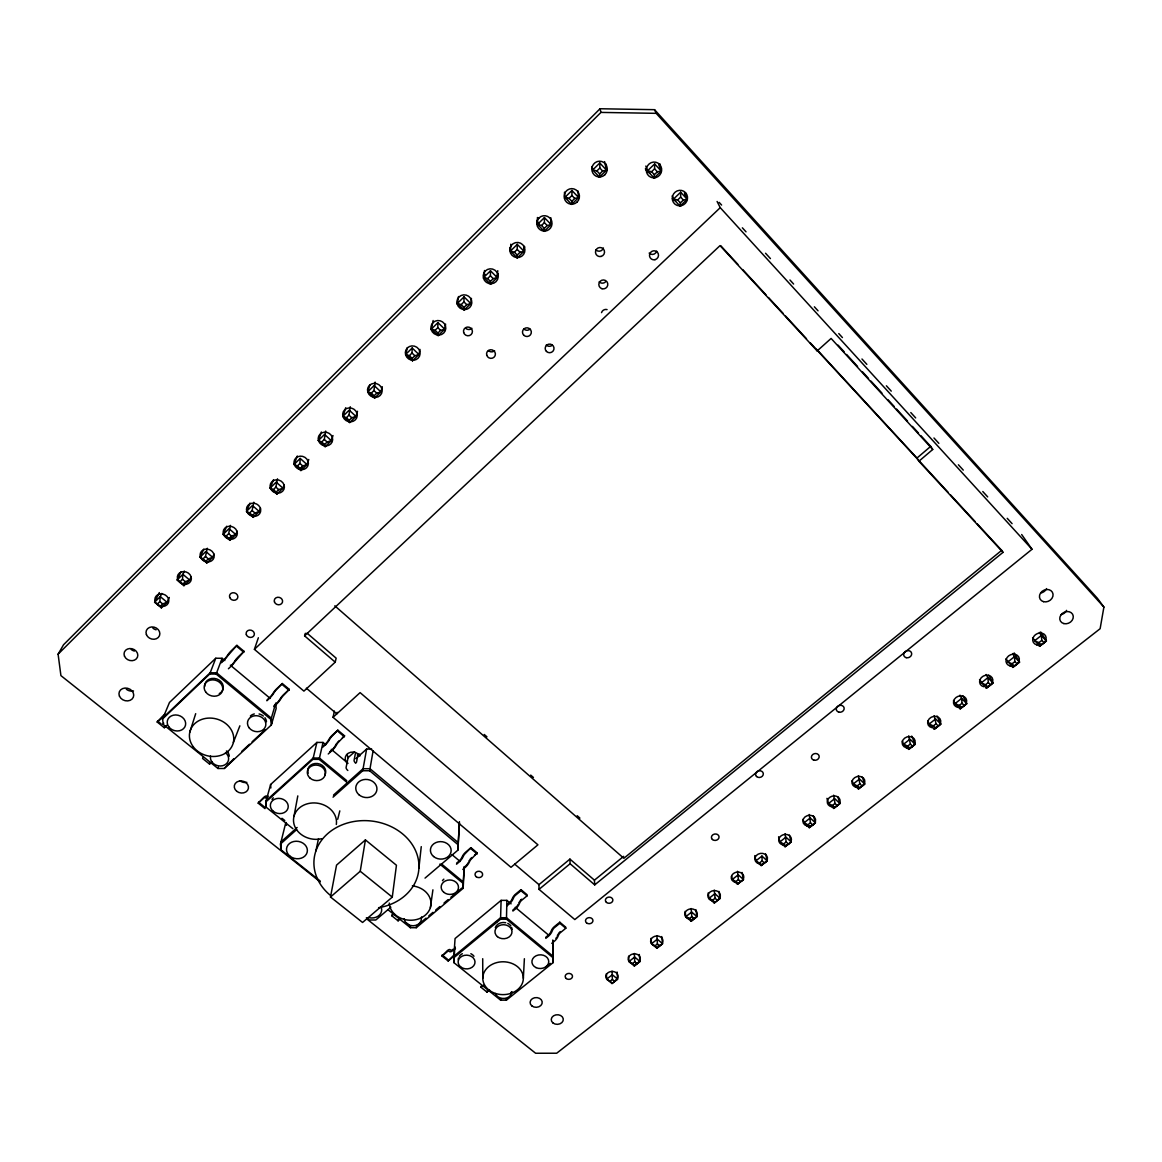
<?xml version="1.0" encoding="UTF-8"?>
<svg xmlns="http://www.w3.org/2000/svg" width="1162" height="1162" viewBox="0 0 1162 1162"><rect width="100%" height="100%" fill="white"/><g stroke="black" fill="none" stroke-linecap="round" stroke-linejoin="round"><path stroke-width="1.5" d="M680.671 192.224L687.163 199.283L683.387 200.038L680.656 197.09L680.671 192.224L673.524 199.08L680.031 206.11L687.163 199.283L684.389 192.819M544.412 217.599L551.137 224.586L547.215 225.544L544.397 222.639L544.412 217.599L537.541 224.382L544.266 231.34L551.137 224.586L550.788 217.686M512.907 911.052L515.71 908.742A6.26 2.498 -50.9 0 0 518.993 904.486L519.879 902.525A3.094 1.235 -50.8 0 1 521.491 900.448L527.083 895.829L527.083 894.755L520.997 889.656L515.608 894.115A4.982 1.975 -50.8 0 0 512.529 898.081L511.948 899.373A4.401 1.728 -50.8 0 1 509.217 902.903L506.806 904.907M654.642 163.915L661.236 171.09L657.358 171.787L654.598 168.795L654.642 163.915L647.481 170.872L654.09 178.018L661.236 171.09L658.752 164.67M517.264 244.369L510.481 251.065L514.388 252.198L517.221 249.394L517.264 244.369L524.004 251.253L517.221 257.92L510.481 251.065L510.83 244.18M506.792 905.968L509.595 903.644A6.275 2.469 -50.8 0 0 512.878 899.388L513.778 897.442A3.108 1.235 -50.8 0 1 515.391 895.35L520.983 890.717L520.997 889.656M490.48 270.79L483.784 277.398L487.604 278.575L490.408 275.815L490.48 270.79L497.22 277.573L490.524 284.153L483.784 277.398L484.525 270.514M552.807 940.174L553.127 962.601L506.4 1000.162L500.648 1000.162L453.805 962.572L453.834 956.311L500.604 917.733L506.501 917.733L553.17 956.355L553.127 962.601M524.091 246.083L524.004 251.253L520.039 252.27L517.206 255.074L517.221 257.92M464.045 296.862L457.436 303.384L461.169 304.604L463.928 301.888L464.045 296.862L470.784 303.558L464.175 310.051L457.436 303.384L458.511 296.528M506.458 919.2L506.893 900.376L501.098 900.361L455.068 938.533L453.732 957.822L500.561 919.2L506.458 919.2L553.199 957.866L552.865 940.378M506.4 1000.162L506.429 998.623M544.266 231.34L544.339 228.377L547.215 225.544M500.648 1000.162L500.691 998.623M437.943 322.6L431.422 329.035L435.082 330.313L437.813 327.626L437.943 322.6L444.697 329.209L438.176 335.615L431.422 329.035L433.15 320.509M500.561 919.2L501.098 900.361M412.176 348.004L405.741 354.366L409.315 355.674L412.016 353.03L412.176 348.004L418.93 354.526L412.495 360.845L405.741 354.366L407.383 347.569M481.039 986.175L480.995 987.293L486.965 992.087L487.009 990.968M369.85 384.854L367.831 391.754L371.303 393.134L373.946 390.519L375.123 382.109M345.724 407.731L342.95 416.272L346.349 417.695L348.963 415.125L350.256 406.744M321.366 432.017L318.388 440.5L321.714 441.967L324.3 439.425L325.709 431.058M523.35 978.302A20.291 16.428 0 0 0 493.008 963.937A20.291 16.428 0 0 0 492.833 992.392A20.291 16.428 0 0 0 523.35 978.302L524.382 958.723M564.471 192.18L564.95 197.351L571.675 204.396L571.835 201.331L574.74 198.47L578.632 197.555L577.732 190.67M462.825 869.437L465.628 867.055A6.362 2.295 -50.5 0 0 468.983 862.77L469.942 860.839A3.137 1.147 -50.4 0 1 471.598 858.733L477.248 852.952L470.973 847.694L465.584 852.269A5.055 1.816 -50.4 0 0 462.432 856.278L461.808 857.556A4.459 1.598 -50.5 0 1 459.019 861.115L456.593 863.177M300.217 458.424L294.131 464.422L297.385 465.933L299.941 463.42L300.217 458.424L306.986 464.553L300.9 470.537L294.131 464.422L297.298 456.012M456.521 864.208L459.339 861.812A6.362 2.28 -50.5 0 0 462.708 857.527L463.667 855.595A3.152 1.133 -50.4 0 1 465.323 853.489L470.973 847.694M273.506 479.703L270.18 488.055L273.36 489.594L275.873 487.11L277.486 478.817M387.847 909.614L410.375 927.697L416.286 927.712L463.159 888.32L464.321 866.547L463.101 883.338L439.861 864.121M249.99 503.102L246.504 511.382L249.641 512.965L252.125 510.51L253.81 502.245M453.805 962.572L454.894 946.798M226.75 526.226L223.133 534.433L226.198 536.045L228.653 533.634L230.425 525.398M425.031 878.109L457.857 850.192L459.44 821.65M457.857 850.192L459.469 823.045M203.786 549.074L200.053 557.208L203.045 558.849L205.471 556.467L207.301 548.261M453.18 949.252A4.372 1.67 -51.8 0 1 450.638 950.095L450.159 949.703A4.938 1.888 -51.9 0 0 447.312 950.647L442.025 956.05L448.14 960.959L453.427 955.556M497.757 270.702L497.22 277.573L493.225 278.648L490.422 281.407L490.524 284.153M180.996 571.878L177.161 579.954L180.095 581.639L182.492 579.272L182.884 574.318L184.395 571.108M592.112 166.515L592.736 169.942L599.447 177.103L599.694 173.922L602.657 171.017L606.506 170.16L604.574 161.591M159.325 592.591L154.619 602.192L157.48 603.906L159.848 601.567L160.269 596.614L161.823 593.433M654.09 178.018L654.366 174.692L657.358 171.787M416.286 927.712L416.446 926.23L426.076 918.125M418.916 868.058L421.254 846.648M410.375 927.697L410.535 926.216M680.031 206.11L680.395 202.9L683.387 200.038M391.972 914.726L391.841 915.801L398.116 920.841L398.246 919.767M471.452 298.416L470.784 303.558L466.761 304.691L463.987 307.407L464.175 310.051M392.277 897.108L396.445 865.254L365.42 839.908L336.544 865.124L330.502 897.006L362.559 922.454L392.277 897.108L360.235 871.253L365.42 839.908M430.39 907.566L432.918 889.816M457.784 844.483L369.661 770.755L373.089 750.87M320.233 881.9L60.918 675.616L58.1 654.177L63.532 644.765L600.028 108.749L654.54 109.678L1097.349 598.241L1103.9 607.072L1100.123 628.715L556.685 1053.222L535.624 1053.251L367.003 919.098M445.598 324.082L444.697 329.209L440.63 330.386L437.9 333.058L438.176 335.615M333.058 797.161L362.718 770.726L366.626 749.04L371.709 749.069M293.957 816.45L297.806 795.897M356.502 762.272L357.707 755.866M355.325 753.862L354.09 760.311A2.687 1.147 47.8 0 0 355.819 763.318M347.147 754.312L348.048 757.726L346.116 767.472A2.687 1.162 47.8 0 0 347.83 770.479M328.236 753.978L332.288 750.318A6.609 1.743 -49.5 0 0 335.876 745.946L336.995 744.043A3.268 0.871 -49.5 0 1 338.752 741.893L344.577 735.851L337.822 730.172L332.405 735.096A5.258 1.365 -49.4 0 0 329.049 739.177L328.309 740.441A4.633 1.206 -49.5 0 1 325.331 744.058L322.891 746.265M315.875 850.991L318.504 838.615M322.673 747.224L325.505 744.653A6.609 1.714 -49.5 0 0 329.093 740.281L330.226 738.378A3.268 0.857 -49.4 0 1 331.998 736.229L337.822 730.172M420.034 349.428L418.93 354.526L414.849 355.746L412.147 358.404L412.495 360.845M337.14 712.306L336.791 713.875L306.376 688.194M333.029 717.317L360.104 692.625L537.933 844.818L510.989 867.317L333.029 717.317L334.424 711.086M346.465 781.997L319.158 759.367L323.036 742.445L316.892 742.416L270.615 784.495L265.808 801.983L266.2 807.256L292.868 828.68M258.356 637.764L254.405 649.355L303.921 691.114L335.208 662.151L336.152 658.171L307.015 633.13M265.808 801.983L312.898 759.352L316.892 742.416M320.116 880.956L280.884 849.742L281.015 841.898L297.152 827.489M280.884 849.742L280.478 844.019L285.75 822.841M337.706 819.283L339.812 810.873M382.298 386.728L380.904 391.899L374.585 398.101L367.831 391.754L374.149 385.523L380.904 391.899L376.778 393.192L374.135 395.792L374.585 398.101M266.2 807.256L266.185 800.618L313.217 758.016L319.448 758.045L346.726 780.646M273.869 706.598L276.701 703.969A6.696 1.496 -49.2 0 0 280.376 699.568L281.567 697.679A3.312 0.741 -49.1 0 1 283.383 695.515L289.265 689.356L282.308 683.517L276.876 688.572A5.331 1.177 -49.1 0 0 273.433 692.683L272.649 693.932A4.706 1.031 -49.1 0 1 269.584 697.578L267.144 699.858M335.208 662.151L304.604 635.875L305.33 633.275M258.487 802.158L265.241 807.59L264.965 808.607L258.196 803.16L263.701 797.422A5.2 1.307 -50.1 0 1 266.287 796.086L266.635 796.362A4.604 1.162 -50.1 0 0 267.928 795.985M271.327 724.972L276.149 708.5L275.772 703.039L270.949 719.438L271.327 724.972L224.237 768.503L217.977 768.489L163.188 724.434L162.622 718.9L169.478 702.473L215.769 658.244L222.087 658.288L224.832 660.582M266.882 700.773L269.7 698.13A6.711 1.467 -49.1 0 0 273.39 693.729L274.595 691.84A3.326 0.726 -49.1 0 1 276.411 689.676L282.308 683.517M357.504 411.29L355.95 416.417L349.718 422.547L342.95 416.272L349.196 410.128L355.95 416.417L351.795 417.768L349.181 420.324L349.718 422.547M189.755 732.321L195.695 713.671M224.237 768.503L233.823 758.713M333 435.547L331.315 440.645L325.157 446.687L318.388 440.5L324.547 434.428L331.315 440.645L327.132 442.025L324.547 444.552L325.157 446.687M217.977 768.489L218.427 767.152M202.929 757.522L202.595 758.495L209.552 764.088L209.901 763.114M228.42 668.76L231.253 666.073A6.783 1.293 -48.9 0 0 235 661.657L244.049 651.359L236.917 645.36L231.499 650.546A5.403 1.002 -48.8 0 0 227.97 654.685L227.142 655.92A4.764 0.886 -48.8 0 1 224.019 659.595L221.579 661.919M308.787 459.498L306.986 464.553L302.774 465.977L300.217 468.489L300.9 470.537L302.135 467.139M221.259 662.805L224.092 660.103A6.798 1.264 -48.8 0 0 227.854 655.673L236.917 645.36M162.622 718.9L209.712 674.018L216.161 674.062L222.087 658.288M284.225 484.83L282.962 488.171L276.948 494.082L270.18 488.055L276.178 482.128L282.962 488.171L278.706 489.638L276.193 492.107L276.948 494.082M209.712 674.018L215.769 658.244M233.373 742.46L239.866 725.829M260.549 508.186L259.213 511.498L253.287 517.337L246.504 511.382L252.445 505.528L259.213 511.498L254.957 513.008L252.474 515.449L253.287 517.337M165.629 714.761A4.735 0.857 -49.3 0 1 165.454 714.717L165.207 714.514A5.345 0.959 -49.3 0 0 162.767 716.068L157.16 721.994L164.292 727.732L164.684 726.773M163.188 724.434L163.726 723.156M237.164 531.266L235.77 534.549L229.916 540.315L223.133 534.433L229.001 528.652L235.77 534.549L231.485 536.089L229.03 538.5L229.916 540.315L231.325 537.004M214.055 554.056L212.617 557.31L206.821 563.004L200.053 557.208L205.834 551.5L212.617 557.31L208.303 558.893L205.877 561.275L206.821 563.004M191.134 576.831L189.667 580.056L183.93 585.677L177.161 579.954L182.884 574.318L189.667 580.056L185.324 581.683L182.928 584.036L183.93 585.677M169.318 597.486L167.037 602.279L161.387 607.842L154.619 602.192L160.269 596.614L167.037 602.279L162.695 603.935L160.327 606.273L161.387 607.842M606.361 973.785L606.724 979.13L612.011 983.531L617.603 979.13L617.066 972.013M335.077 746.091L335.803 744.827A5.244 1.394 -49.5 0 1 336.239 744.145M685.101 911.371L685.856 916.644L691.129 921.234L696.939 916.658L695.864 909.614M708.137 892.982L709.023 898.357L714.281 902.99L720.149 898.371L718.915 891.414M280.405 698.507L279.621 699.756A4.706 1.046 -49.2 0 1 276.571 703.402L274.13 705.668M628.569 956.224L629.034 961.511L634.307 965.971L639.971 961.511L639.289 954.481M235.116 660.655L234.288 661.89A4.764 0.901 -48.9 0 1 231.18 665.55M650.996 938.344L651.577 943.704L656.85 948.221L662.572 943.718L661.73 936.557M731.595 875.974L732.278 879.503L737.521 884.209L743.462 879.532L742.024 872.473M754.806 855.595L755.939 860.824L761.183 865.574L767.181 860.853L765.584 853.881M778.598 836.771L779.876 841.927L785.091 846.735L791.162 841.956L789.39 835.086M803.102 819.341L804.06 822.827L809.275 827.693L815.419 822.856L813.415 815.884M826.937 798.352L828.521 803.508L833.735 808.432L839.937 803.552L837.744 796.667M852.109 780.588L853.257 783.972L858.457 788.969L864.731 784.016L862.349 777.247M911.705 736.098L915.162 744.305L908.742 749.359L903.586 744.246L902.235 740.964M58.1 654.177L600.943 112.409L656.181 113.339L1103.9 607.072M927.726 720.818L929.164 724.042L934.321 729.213L940.813 724.1L937.095 716.039M571.675 204.396L578.632 197.555L571.922 190.481L564.95 197.351L569.017 198.382L571.835 201.331M599.447 177.103L606.506 170.16L599.795 162.985L592.736 169.942L596.89 170.93L599.694 173.922M537.425 217.497L537.541 224.382L541.521 225.472L544.397 222.639M569.017 198.382L571.936 195.506L571.922 190.481M596.89 170.93L599.839 168.025L599.795 162.985M962.79 695.747L966.755 703.664L960.19 708.835L955.048 703.606L953.508 700.439M979.537 679.726L986.364 688.224L993.002 682.995L988.775 675.224M645.825 166.064L647.481 170.872L651.606 171.7L654.598 168.795M1014.15 652.942L1019.553 662.093L1012.828 667.38L1005.914 658.869M672.261 195.841L673.524 199.08L677.678 199.951L680.656 197.09M1040.687 631.968L1046.41 640.93L1039.612 646.29L1032.597 637.778M157.16 721.994L164.249 716.3A6.74 1.22 -49.3 0 1 164.249 716.3M163.159 717.608L210.191 672.783L216.626 672.827L271.327 718.16L271.705 723.679M244.049 651.359L238.617 656.515A5.389 1.031 -48.8 0 0 236.423 658.898M164.292 727.732L166.892 725.262M254.405 649.355L720.237 207.678L717.085 201.462M304.604 635.875L720.033 245.618L817.177 350.924L831.106 338.447L932.723 449.491L918.91 461.227L1002.995 552.371L594.712 884.878L570.106 863.744L569.932 859.11L538.979 884.66L539.023 889.366L574.812 919.563L1032.016 549.277L1021.659 534.52M289.265 689.356L283.833 694.411A5.316 1.191 -49.1 0 0 280.623 698.173M209.552 764.088L212.152 761.676M241.652 751.465L249.496 744.217M252.11 741.806L265.183 729.721M258.196 803.16L263.614 798.265A3.239 0.813 -50.1 0 1 264.98 797.568L265.502 797.945A6.565 1.656 -50.1 0 0 267.928 796.812M342.412 737.812L344.577 735.851M329.659 751.916L332.1 749.708A4.633 1.22 -49.5 0 0 334.7 746.701M348.048 757.726L354.628 751.814M355.892 758.655L366.626 749.04M333.479 795.098L363.081 768.707L370.01 768.736L457.93 842.363L458.017 848.057M280.478 844.019L296.659 829.595M330.502 897.006L360.235 871.253M918.91 461.227L916.963 458.06L930.689 446.382L920.943 435.721M390.839 907.202L375.791 919.999L369.167 919.984L366.364 917.762M391.841 915.801L394.426 913.608M474.546 855.232L477.248 852.952M398.116 920.841L400.716 918.648M428.836 915.816L432.961 912.344M435.721 910.02L439.846 906.549M443.986 903.077L448.111 899.606M450.871 897.296L454.996 893.825M457.755 891.515L461.88 888.044M442.025 956.05L447.414 951.605A3.079 1.177 -51.9 0 1 448.91 951.112L449.665 951.678A6.231 2.382 -51.8 0 0 452.715 950.661L455.446 948.424M448.14 960.959L453.529 956.515A3.079 1.191 -52 0 1 454.923 955.992M512.921 909.991L515.332 907.987A4.401 1.743 -50.9 0 0 517.351 905.721M539.023 889.366L570.106 863.744M594.712 884.878L594.436 880.171L623.674 856.336M977.358 523.989L1001.673 550.352L623.849 858.297L334.801 605.838M551.776 943.341L554.564 941.075A6.202 2.644 -51.2 0 0 557.789 936.848L558.631 934.887A3.065 1.307 -51.1 0 1 560.215 932.81L565.792 928.278L565.749 927.203L559.793 922.207L554.419 926.579A4.924 2.092 -51.1 0 0 551.398 930.515L550.846 931.822A4.357 1.83 -51.2 0 1 548.173 935.323L545.762 937.284M480.995 987.293L483.581 985.202M559.793 922.207L559.823 923.282L554.245 927.828A3.065 1.307 -51.1 0 0 552.662 929.905L551.805 931.866A6.202 2.615 -51.2 0 1 548.58 936.093L545.791 938.373M486.965 992.087L489.551 989.995M546.024 966.784L550.265 963.371M761.183 865.574L767.181 860.853L761.952 856.074L755.939 860.824L761.822 864.833M737.521 884.209L743.462 879.532L738.219 874.812L732.278 879.503L735.909 881.551L738.393 879.59L737.521 871.297M759.628 862.843L762.141 860.868L761.952 856.074M785.091 846.735L791.162 841.956L785.948 837.134L779.876 841.927L783.624 843.932L786.166 841.927L785.076 833.706M809.275 827.693L815.419 822.856L810.204 817.975L804.06 822.827L807.88 824.802L810.451 822.783L809.217 814.504M833.735 808.432L839.937 803.552L834.737 798.614L828.521 803.508L832.399 805.469L834.999 803.421L833.648 795.186M858.457 788.969L864.731 784.016L859.546 779.019L853.257 783.972L857.207 785.904L859.836 783.842L858.369 775.65M907.391 746.062L908.742 749.359L915.162 744.305L910.006 739.177L903.586 744.246L907.667 746.12L910.354 744.014L908.626 735.909M934.321 729.213L940.813 724.1L935.657 718.915L929.164 724.042L933.318 725.887L936.035 723.752L934.19 715.705M958.635 705.654L960.19 708.835L966.755 703.664L961.613 698.42L955.048 703.606L959.275 705.436L962.02 703.257L961.613 698.42L960.001 695.167M986.364 688.224L993.002 682.995L987.874 677.678L981.236 682.936L985.536 684.723L988.31 682.53L987.874 677.678L986.146 674.497M1011.056 664.315L1012.828 667.38L1019.553 662.093L1014.441 656.704L1007.715 662.02L1012.087 663.778L1014.905 661.57L1014.441 656.704L1012.61 653.581M1037.724 643.283L1039.612 646.29L1046.41 640.93L1041.312 635.483L1034.514 640.858L1038.959 642.601L1041.806 640.349L1041.312 635.483L1039.365 632.418M691.129 921.234L696.939 916.658L691.68 912.054L685.856 916.644L689.386 918.517L691.811 916.6L691.158 908.539M714.281 902.99L720.149 898.371L714.906 893.709L709.023 898.357L712.611 900.216L715.066 898.27L714.281 890.15M612.011 983.531L617.603 979.13L612.316 974.7L606.724 979.13L610.021 981.28L612.374 979.435L612.069 971.156M634.307 965.971L639.971 961.511L634.684 957.038L629.034 961.511L632.389 963.647L634.757 961.787L634.35 953.436M656.85 948.221L662.572 943.718L657.3 939.187L651.577 943.704L655.005 945.824L657.387 943.936L656.893 935.628M312.898 759.352L319.158 759.367M362.718 770.726L369.661 770.755M157.553 721.05L161.111 723.911M406.322 922.831L409.126 925.083M442.112 954.946L448.227 959.856M281.988 818.28L284.792 820.532M216.161 674.062L270.949 719.438M441.357 863.831L463.188 881.9L463.159 888.32M157.48 603.906L160.327 606.273M610.021 981.28L612.243 983.125M230.352 665.172L270.267 698.449M323.036 742.445L325.781 744.74M331.286 749.33L347.801 763.1M451.873 854.564L460.152 861.463M506.893 900.376L511.077 903.847M515.245 907.319L548.653 935.134M159.848 601.567L162.695 603.935M612.374 979.435L614.582 981.28M236.598 646.246L243.744 652.245M282.032 684.418L289.004 690.272M337.619 731.116L344.388 736.795M470.915 848.725L477.19 853.983M520.983 890.717L527.083 895.829M559.823 923.282L565.792 928.278M182.492 579.272L185.324 581.683M634.757 961.787L636.965 963.647M514.751 864.179L538.979 884.66M180.095 581.639L182.928 584.036M632.389 963.647L634.597 965.52M205.471 556.467L208.303 558.893M657.387 943.936L659.595 945.824M203.045 558.849L205.877 561.275M655.005 945.824L657.198 947.713M569.932 859.11L594.436 880.171M228.653 533.634L231.485 536.089M226.198 536.045L229.03 538.5M484.22 734.471L486.965 736.853M530.7 775.098L533.445 777.48M577.18 815.709L579.925 818.106M691.811 916.6L694.019 918.532M689.386 918.517L691.579 920.449M252.125 510.51L254.957 513.008M249.641 512.965L252.474 515.449M715.066 898.27L717.259 900.216M712.611 900.216L714.804 902.148M275.873 487.11L278.706 489.638M273.36 489.594L276.193 492.107M738.393 879.59L740.586 881.566M735.909 881.551L738.102 883.512M299.941 463.42L302.774 465.977M297.385 465.933L300.217 468.489M762.141 860.868L764.335 862.858M324.3 439.425L327.132 442.025M321.714 441.967L324.547 444.552M786.166 841.927L788.344 843.946M783.624 843.932L785.802 845.936M348.963 415.125L351.795 417.768M346.349 417.695L349.181 420.324M810.451 822.783L812.63 824.817M807.88 824.802L810.059 826.836M373.946 390.519L376.778 393.192M371.303 393.134L374.135 395.792M834.999 803.421L837.177 805.484M832.399 805.469L834.577 807.532M409.315 355.674L412.147 358.404M857.207 785.904L859.386 787.996M412.016 353.03L414.849 355.746M859.836 783.842L862.001 785.919M437.813 327.626L440.63 330.386M435.082 330.313L437.9 333.058M463.928 301.888L466.761 304.691M910.354 744.014L912.504 746.149M461.169 304.604L463.987 307.407M907.667 746.12L909.817 748.27M487.604 278.575L490.422 281.407M933.318 725.887L935.483 728.051M490.408 275.815L493.225 278.648M936.035 723.752L938.199 725.916M517.221 249.394L520.039 252.27M962.02 703.257L964.169 705.45M514.388 252.198L517.206 255.074M959.275 705.436L961.424 707.614M988.31 682.53L990.46 684.752M541.521 225.472L544.339 228.377M985.536 684.723L987.671 686.945M1012.087 663.778L1014.223 666.029M571.936 195.506L574.74 198.47M1014.905 661.57L1017.04 663.822M599.839 168.025L602.657 171.017M1041.806 640.349L1043.941 642.63M1038.959 642.601L1041.094 644.866M816.901 349.559L916.963 458.06M720.687 245.676L737.841 264.297M742.75 269.613L766.048 294.872M768.503 297.53L783.203 313.479M785.657 316.137L806.501 338.738M810.175 342.717L948.177 492.354M950.603 494.983L974.918 521.346M651.606 171.7L654.366 174.692M677.678 199.951L680.395 202.9M838.078 345.143L844.164 351.81M846.604 354.468L857.571 366.451M862.451 371.782L868.537 378.449M870.977 381.107L881.943 393.09M888.044 399.757L894.13 406.409M896.57 409.082L907.537 421.065M912.417 426.396L918.503 433.048M719.162 202.377L721.602 205.049M742.358 227.81L746.019 231.819M765.54 253.243L770.435 258.603M789.957 280.013L793.617 284.036M814.373 306.797L818.033 310.806M838.775 333.567L842.435 337.59M861.972 359L866.852 364.36M886.374 385.784L891.254 391.129M910.79 412.554L915.671 417.913M933.972 437.987L938.852 443.347M958.389 464.771L963.269 470.116M982.791 491.541L987.685 496.9M1007.207 518.31L1012.087 523.67M720.237 207.678L1032.016 549.277M1001.673 550.352L1002.995 552.371M930.689 446.382L932.723 449.491M816.32 349.37L817.177 350.924M654.54 109.678L656.181 113.339M600.028 108.749L600.943 112.409M270.615 784.495L270.862 787.952M286.273 822.522L286.462 825.34M482.709 958.708L482.782 978.302M603.412 247.971A4.503 4.459 -56.5 0 1 595.888 249.874M656.704 251.195A4.532 4.416 -50 0 1 649.166 253.098M605.46 281.93A4.459 4.401 -36.5 0 1 599.185 281.843M471.874 328.309A4.416 4.299 25.1 0 1 465.657 328.236M494.576 350.663A4.372 4.256 16.7 0 1 488.403 350.59M530.046 329.049A4.387 4.314 10.7 0 1 523.844 328.962M552.415 345.099A4.372 4.27 0.9 0 1 546.242 345.027M659.813 163.726A7.829 7.568 -69 0 1 659.653 167.764M650.154 173.109A7.829 7.568 -69 0 1 645.389 168.795M685.522 192.848A7.756 7.466 -61 0 1 685.173 195.521M675.703 200.794A7.756 7.466 -61 0 1 672.42 198.76M1066.542 610.37A6.914 5.825 -27.5 0 1 1061.167 614.625M1046.541 588.597A6.957 5.912 -27.9 0 1 1041.152 592.91M156.129 629.789A6.957 5.984 20.5 0 1 152.919 628.177M134.4 651.04A6.928 5.912 20.4 0 1 131.204 649.456M359.624 754.022A7.727 6.652 8.6 0 1 357.242 754.995M538.877 223.729A7.611 7.509 80.3 0 1 536.96 220.301M551.471 220.504A7.611 7.509 80.3 0 1 550.338 222.886M524.759 246.794A7.524 7.437 55.1 0 1 523.641 249.147M485.164 274.886A7.48 7.35 39.3 0 1 484.046 272.533M497.961 273.927A7.48 7.35 39.3 0 1 496.479 276.019M606.259 164.205A7.814 7.597 -79.9 0 1 605.954 166.907M567.971 198.702A7.713 7.568 -85.8 0 1 565.836 197.133M246.852 782.331A7.088 5.97 12.5 0 1 239.953 780.748M133.499 690.925A7.408 6.26 19.1 0 1 126.324 689.24M601.538 312.636A4.474 4.387 -23.3 0 1 607.072 309.586M155.272 601.742A7.103 6.159 21.4 0 1 160.588 593.884A7.103 6.159 21.4 0 1 168.81 600.739A7.103 6.159 21.4 0 1 160.632 606.215M159.47 605.838A7.103 6.159 21.4 0 1 157.364 604.574M181.955 583.716A7.132 6.231 21.6 0 1 179.544 572.953A7.132 6.231 21.6 0 1 191.091 576.73A7.132 6.231 21.6 0 1 183.117 584.108M712.204 900.768A6.26 5.171 -8.2 0 1 708.646 893.549A6.26 5.171 -8.2 0 1 718 891.501A6.26 5.171 -8.2 0 1 718.305 899.446M695.167 917.66A6.217 5.127 -7.1 0 1 692.32 918.982M689.11 918.982A6.217 5.127 -7.1 0 1 685.101 912.664A6.217 5.127 -7.1 0 1 692.915 909.047A6.217 5.127 -7.1 0 1 696.909 915.351M607.537 979.886A6.101 4.938 -3.9 0 1 607.784 972.884A6.101 4.938 -3.9 0 1 616.397 972.884A6.101 4.938 -3.9 0 1 616.15 979.886M632.462 963.632A6.13 4.997 -4.7 0 1 629.354 955.934A6.13 4.997 -4.7 0 1 639.39 955.934A6.13 4.997 -4.7 0 1 635.629 963.632M660.946 944.619A6.173 5.04 -5.6 0 1 658.128 945.912M654.947 945.912A6.173 5.04 -5.6 0 1 650.894 939.709A6.173 5.04 -5.6 0 1 658.607 936.151A6.173 5.04 -5.6 0 1 662.645 942.353M347.699 763.521A7.814 6.711 8.5 0 1 348.266 753.237A7.814 6.711 8.5 0 1 359.915 755.983M759.135 863.773A6.347 5.287 -10.5 0 1 756.259 855.581A6.347 5.287 -10.5 0 1 766.571 855.595A6.347 5.287 -10.5 0 1 762.388 863.787M789.216 843.597A6.376 5.331 -11.7 0 1 786.253 844.977M782.985 844.963A6.376 5.331 -11.7 0 1 779.092 838.368A6.376 5.331 -11.7 0 1 787.182 834.577A6.376 5.331 -11.7 0 1 791.061 841.186M931.808 727.644A6.681 5.636 -20 0 1 929.295 718.741A6.681 5.636 -20 0 1 939.985 718.799A6.681 5.636 -20 0 1 935.178 727.659M983.706 686.727A6.798 5.737 -22.9 0 1 981.309 677.62A6.798 5.737 -22.9 0 1 992.101 677.678A6.798 5.737 -22.9 0 1 987.104 686.757M205.863 561.725A7.175 6.318 21.9 0 1 201.534 551.18A7.175 6.318 21.9 0 1 213.488 553.199A7.175 6.318 21.9 0 1 207.083 561.929M252.212 516.16A7.233 6.493 22.4 0 1 247.971 505.339A7.233 6.493 22.4 0 1 260.041 507.402A7.233 6.493 22.4 0 1 253.432 516.364M831.484 806.733A6.478 5.432 -14.3 0 1 827.649 799.964A6.478 5.432 -14.3 0 1 835.885 796.101A6.478 5.432 -14.3 0 1 839.705 802.869M837.802 805.324A6.478 5.432 -14.3 0 1 834.795 806.748M735.531 882.379A6.304 5.229 -9.3 0 1 732.016 875.059A6.304 5.229 -9.3 0 1 741.443 872.996A6.304 5.229 -9.3 0 1 741.676 881.028M859.473 787.299A6.522 5.49 -15.7 0 1 852.051 781.401A6.522 5.49 -15.7 0 1 861.667 776.87A6.522 5.49 -15.7 0 1 862.494 785.875M381.252 907.42A10.226 8.41 5.4 0 1 369.196 917.704M331.155 895.975A52.624 43.851 6.1 0 1 335.295 828.186A52.624 43.851 6.1 0 1 414.093 847.664A52.624 43.851 6.1 0 1 378.594 907.711M412.365 885.865A20.887 17.256 4 0 1 430.957 904.501A20.887 17.256 4 0 1 409.808 920.231A20.887 17.256 4 0 1 389.27 903.048M442.49 880.665A8.642 7.204 2.6 0 1 443.84 879.169M421.603 916.934A8.584 7.074 3.7 0 1 421.356 918.764A8.599 7.074 3.7 0 1 413.033 925.78A8.599 7.074 3.7 0 1 404.231 918.706M468.882 861.173A5.04 1.83 -50.4 0 1 469.303 860.461M470.058 859.386A5.04 1.83 -50.4 0 1 471.845 857.512M468.083 862.8A4.459 1.612 -50.5 0 1 467.763 863.424M467.356 864.049A4.459 1.612 -50.5 0 1 465.308 866.344M321.584 838.761A21.584 18.127 8.9 0 1 293.783 823.146A21.584 18.127 8.9 0 1 314.655 802.942A21.584 18.127 8.9 0 1 336.326 824.468M272.024 799.383A8.976 7.553 10.6 0 1 273.331 797.815M308.119 773.209A9.064 7.713 9.8 0 1 317.444 763.521A9.064 7.713 9.8 0 1 324.721 775.141M336.486 743.782A5.244 1.394 -49.5 0 1 337.009 743.07M337.605 742.358A5.244 1.394 -49.5 0 1 339.159 740.76M204.744 686.51A9.412 8.076 16.3 0 1 211.702 678.477A9.412 8.076 16.3 0 1 222.508 683.793A9.412 8.076 16.3 0 1 219.269 693.656M250.367 716.01A9.252 7.931 13.5 0 1 254.333 713.947M259.082 713.976A9.252 7.931 13.5 0 1 263.353 716.068M264.936 717.738A9.252 7.931 13.5 0 1 266.447 721.747M230.628 761.72A9.18 7.742 13.8 0 1 227.549 764.567M226.401 751.001A9.18 7.742 13.8 0 1 228.391 752.264M225.486 752.642A9.209 7.771 13.9 0 1 222.538 765.758A9.209 7.771 13.9 0 1 210.554 756.113M227.737 752.279A9.18 7.756 14 0 1 229.292 756.215M235.349 660.321A5.389 1.031 -48.8 0 1 236.133 659.261M511.585 991.636A8.352 6.74 0 0 1 510.743 993.263M458.249 959.681A8.439 6.87 1.4 0 1 458.511 957.909M459.339 956.253A8.439 6.87 1.4 0 1 462.389 953.726M470.842 953.726A8.439 6.87 1.4 0 1 473.965 956.253M494.3 923.964A8.512 7.001 0.3 0 1 497.409 921.393M495.302 927.668A8.512 7.001 0.2 0 1 505.731 922.715M507.794 923.412A8.512 7.001 0.2 0 1 510.902 925.983M511.745 927.683A8.512 7.001 0.2 0 1 512.035 929.498M511.846 991.752A8.366 6.74 0 0 1 504.569 998.419A8.366 6.74 0 0 1 495.404 993.495M518.804 902.83A4.982 1.99 -50.8 0 1 519.196 902.119M519.922 901.058A4.982 1.99 -50.8 0 1 520.779 900.056M521.084 899.751A4.982 1.99 -50.8 0 1 521.694 899.214M518.063 904.472A4.401 1.743 -50.9 0 1 517.744 905.096M557.368 935.497A4.924 2.106 -51.1 0 1 557.702 934.8M558.37 933.725A4.924 2.106 -51.1 0 1 560.375 931.561M556.685 937.109A4.343 1.859 -51.2 0 1 555.944 938.373M274.464 601.96A4.198 3.718 16.8 0 0 281.538 603.703A4.198 3.718 16.8 0 0 279.258 597.384A4.198 3.718 16.8 0 0 274.464 601.96M601.059 256.453A4.561 4.517 -53.1 0 0 603.281 248.871A4.561 4.517 -53.1 0 0 595.656 250.803A4.561 4.517 -53.1 0 0 601.059 256.453M654.99 259.692A4.59 4.474 -48.3 0 0 657.329 252.139A4.59 4.474 -48.3 0 0 649.689 254.057A4.59 4.474 -48.3 0 0 654.99 259.692M602.032 288.728A4.503 4.445 -33.7 0 0 607.682 283.339A4.503 4.445 -33.7 0 0 600.231 281.219A4.503 4.445 -33.7 0 0 602.032 288.728M463.653 332.477A4.474 4.343 24 0 0 471.133 334.54A4.474 4.343 24 0 0 469.07 327.205A4.474 4.343 24 0 0 463.653 332.477M486.704 355.107A4.43 4.299 15.8 0 0 494.111 357.141A4.43 4.299 15.8 0 0 492.107 349.893A4.43 4.299 15.8 0 0 486.704 355.107M246.344 634.684A4.169 3.646 16.8 0 0 253.36 636.384A4.169 3.646 16.8 0 0 251.05 630.196A4.169 3.646 16.8 0 0 246.344 634.684M523.742 335.193A4.445 4.357 9.7 0 0 531.194 333.334A4.445 4.357 9.7 0 0 525.79 327.931A4.445 4.357 9.7 0 0 523.742 335.193M546.43 351.418A4.416 4.314 0.6 0 0 553.853 349.588A4.416 4.314 0.6 0 0 548.508 344.228A4.416 4.314 0.6 0 0 546.43 351.418M229.713 597.457A4.227 3.718 19 0 0 236.83 599.214A4.227 3.718 19 0 0 234.463 592.867A4.227 3.718 19 0 0 229.713 597.457M756.506 776.492A3.907 3.341 -11.8 0 0 763.114 775.01A3.907 3.341 -11.8 0 0 758.699 770.856A3.907 3.341 -11.8 0 0 756.506 776.492M838.848 712.146A4.009 3.442 -16.9 0 0 844.12 707.89A4.009 3.442 -16.9 0 0 837.671 706.293A4.009 3.442 -16.9 0 0 838.848 712.146M906.215 657.677A4.096 3.53 -21.3 0 0 911.647 653.291A4.096 3.53 -21.3 0 0 905.154 651.635A4.096 3.53 -21.3 0 0 906.215 657.677M476.159 876.685A3.806 3.181 1.5 0 0 482.506 875.276A3.806 3.181 1.5 0 0 477.814 871.369A3.806 3.181 1.5 0 0 476.159 876.685M606.404 902.38A3.762 3.123 -4 0 0 612.723 901A3.762 3.123 -4 0 0 608.263 897.166A3.762 3.123 -4 0 0 606.404 902.38M712.393 839.487A3.835 3.225 -8.9 0 0 718.871 838.049A3.835 3.225 -8.9 0 0 714.47 834.069A3.835 3.225 -8.9 0 0 712.393 839.487M813.966 760.18A3.936 3.355 -14.6 0 0 819.137 756.041A3.936 3.355 -14.6 0 0 812.775 754.487A3.936 3.355 -14.6 0 0 813.966 760.18M586.534 922.875A3.733 3.079 -3.1 0 0 592.809 921.495A3.733 3.079 -3.1 0 0 588.35 917.719A3.733 3.079 -3.1 0 0 586.534 922.875M566.199 978.491A3.66 2.978 -2.3 0 0 572.358 977.155A3.66 2.978 -2.3 0 0 567.942 973.509A3.66 2.978 -2.3 0 0 566.199 978.491M655.673 177.612A7.931 7.655 -68.1 0 0 659.653 164.467A7.931 7.655 -68.1 0 0 646.638 167.778A7.931 7.655 -68.1 0 0 655.673 177.612M681.513 205.616A7.843 7.568 -60 0 0 685.551 192.674A7.843 7.568 -60 0 0 672.624 195.942A7.843 7.568 -60 0 0 681.513 205.616M1063.796 623.573A6.987 5.883 -27.3 0 0 1073.252 616.136A6.987 5.883 -27.3 0 0 1062.504 613.289A6.987 5.883 -27.3 0 0 1063.796 623.573M1043.563 601.669A7.03 5.955 -27.7 0 0 1053.033 594.145A7.03 5.955 -27.7 0 0 1042.198 591.255A7.03 5.955 -27.7 0 0 1043.563 601.669M531.833 1005.885A6.057 4.866 -1.2 0 0 542 1003.707A6.057 4.866 -1.2 0 0 534.651 997.737A6.057 4.866 -1.2 0 0 531.833 1005.885M552.952 1022.952A6.028 4.808 -1.9 0 0 563.062 1020.802A6.028 4.808 -1.9 0 0 555.814 1014.891A6.028 4.808 -1.9 0 0 552.952 1022.952M146.427 634.641A7.03 6.042 20.3 0 0 158.25 637.502A7.03 6.042 20.3 0 0 154.11 627.146A7.03 6.042 20.3 0 0 146.427 634.641M124.479 656.152A7.001 5.955 20.2 0 0 136.244 658.956A7.001 5.955 20.2 0 0 132.061 648.745A7.001 5.955 20.2 0 0 124.479 656.152M906.287 747.747A6.623 5.592 -18.5 0 0 915.104 740.804A6.623 5.592 -18.5 0 0 904.573 738.19A6.623 5.592 -18.5 0 0 906.287 747.747M957.59 707.295A6.74 5.694 -21.4 0 0 966.61 700.207A6.74 5.694 -21.4 0 0 956.006 697.505A6.74 5.694 -21.4 0 0 957.59 707.295M1010.083 665.928A6.856 5.781 -24.4 0 0 1019.306 658.665A6.856 5.781 -24.4 0 0 1008.631 655.891A6.856 5.781 -24.4 0 0 1010.083 665.928M1036.78 644.866A6.928 5.825 -25.9 0 0 1046.12 637.517A6.928 5.825 -25.9 0 0 1035.415 634.713A6.928 5.825 -25.9 0 0 1036.78 644.866M539.066 217.89A7.698 7.611 79.4 0 0 542.363 230.802A7.698 7.611 79.4 0 0 551.776 221.506A7.698 7.611 79.4 0 0 539.066 217.89M510.074 247.942A7.626 7.538 51.7 0 0 519.298 257.368A7.626 7.538 51.7 0 0 522.74 244.732A7.626 7.538 51.7 0 0 510.074 247.942M483.436 278.11A7.568 7.437 37 0 0 496.029 281.654A7.568 7.437 37 0 0 492.63 269.09A7.568 7.437 37 0 0 483.436 278.11M457.16 304.023A7.538 7.335 31.2 0 0 469.695 307.523A7.538 7.335 31.2 0 0 466.238 295.119A7.538 7.335 31.2 0 0 457.16 304.023M431.218 329.601A7.495 7.233 28.3 0 0 443.71 333.044A7.495 7.233 28.3 0 0 440.18 320.799A7.495 7.233 28.3 0 0 431.218 329.601M405.625 354.846A7.451 7.117 26.6 0 0 418.059 358.245A7.451 7.117 26.6 0 0 414.456 346.16A7.451 7.117 26.6 0 0 405.625 354.846M367.817 392.131A7.408 6.972 25 0 0 380.177 395.443A7.408 6.972 25 0 0 376.488 383.605A7.408 6.972 25 0 0 367.817 392.131M343.008 416.592A7.364 6.87 24.2 0 0 355.325 419.86A7.364 6.87 24.2 0 0 351.578 408.167A7.364 6.87 24.2 0 0 343.008 416.592M318.519 440.747A7.335 6.783 23.7 0 0 330.778 443.957A7.335 6.783 23.7 0 0 326.972 432.424A7.335 6.783 23.7 0 0 318.519 440.747M294.32 464.597A7.306 6.681 23.2 0 0 306.536 467.763A7.306 6.681 23.2 0 0 302.686 456.39A7.306 6.681 23.2 0 0 294.32 464.597M270.441 488.156A7.262 6.594 22.8 0 0 282.598 491.279A7.262 6.594 22.8 0 0 278.691 480.051A7.262 6.594 22.8 0 0 270.441 488.156M807.096 825.95A6.42 5.389 -13 0 0 815.521 819.326A6.42 5.389 -13 0 0 805.121 816.828A6.42 5.389 -13 0 0 807.096 825.95M223.525 534.418A7.204 6.406 22.1 0 0 235.595 537.454A7.204 6.406 22.1 0 0 231.572 526.502A7.204 6.406 22.1 0 0 223.525 534.418M604.85 174.779A7.916 7.698 -79.2 0 0 601.727 161.489A7.916 7.698 -79.2 0 0 592.054 171.017A7.916 7.698 -79.2 0 0 604.85 174.779M577.107 202.028A7.8 7.655 -85.2 0 0 573.912 188.927A7.8 7.655 -85.2 0 0 564.354 198.324A7.8 7.655 -85.2 0 0 577.107 202.028M236.685 791.249A7.175 6.028 12.4 0 0 248.363 788.577A7.175 6.028 12.4 0 0 239.081 781.096A7.175 6.028 12.4 0 0 236.685 791.249M119.439 696.111A7.495 6.304 18.9 0 0 132.047 699.074A7.495 6.304 18.9 0 0 127.559 688.267A7.495 6.304 18.9 0 0 119.439 696.111M289.948 856.162A10.487 8.715 9 0 0 307.16 852.312A10.487 8.715 9 0 0 293.725 841.52A10.487 8.715 9 0 0 289.948 856.162M433.557 856.51A10.371 8.73 3.3 0 0 450.841 852.676A10.371 8.73 3.3 0 0 437.958 841.913A10.371 8.73 3.3 0 0 433.557 856.51M359.116 794.881A10.632 9.064 7.3 0 0 376.677 790.915A10.632 9.064 7.3 0 0 363.27 779.702A10.632 9.064 7.3 0 0 359.116 794.881M443.768 892.285A8.671 7.219 2.6 0 0 458.22 889.104A8.671 7.219 2.6 0 0 447.472 880.215A8.671 7.219 2.6 0 0 443.768 892.285M273.331 811.337A9.005 7.568 10.6 0 0 288.06 807.997A9.005 7.568 10.6 0 0 276.483 798.614A9.005 7.568 10.6 0 0 273.331 811.337M310.254 778.293A9.078 7.727 9.8 0 0 325.171 774.894A9.078 7.727 9.8 0 0 313.595 765.308A9.078 7.727 9.8 0 0 310.254 778.293M193.212 746.716A22.398 18.97 14.8 0 0 231.543 747.064A22.398 18.97 14.8 0 0 209.988 718.072A22.398 18.97 14.8 0 0 193.212 746.716M168.853 726.933A9.354 7.902 16.4 0 0 184.802 727.034A9.354 7.902 16.4 0 0 175.665 714.95A9.354 7.902 16.4 0 0 168.853 726.933M249.002 727.644A9.267 7.931 13.5 0 0 264.907 727.746A9.267 7.931 13.5 0 0 256.09 715.676A9.267 7.931 13.5 0 0 249.002 727.644M205.761 692.087A9.427 8.076 16.3 0 0 221.855 692.218A9.427 8.076 16.3 0 0 212.777 679.857A9.427 8.076 16.3 0 0 205.761 692.087M536.031 967.612A8.439 6.87 -1.3 0 0 548.755 961.7A8.439 6.87 -1.3 0 0 536.205 955.716A8.439 6.87 -1.3 0 0 536.031 967.612M460.617 966.871A8.454 6.885 1.4 0 0 474.75 963.821A8.454 6.885 1.4 0 0 464.306 955.382A8.454 6.885 1.4 0 0 460.617 966.871M497.423 936.659A8.526 7.016 0.2 0 0 511.701 933.551A8.526 7.016 0.2 0 0 501.272 924.937A8.526 7.016 0.2 0 0 497.423 936.659"/></g></svg>
